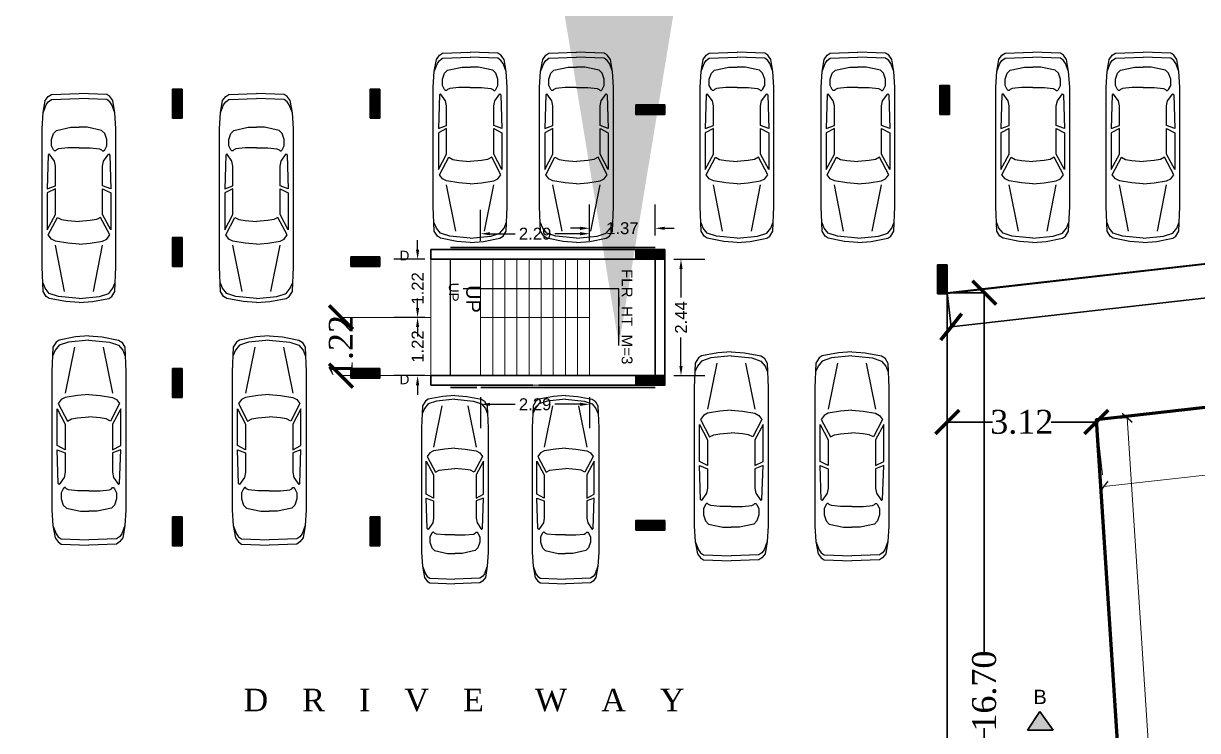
# Model space of a CAD drawing. Header units: metres. Extents: x 0 to 63445, y 32361 to 32804.
# Drawn here: x 63029.51 to 63054.12, y 32700.97 to 32715.79 of the extents above; entities that cross this region are included whole.
import ezdxf

# ---------------------------------------------------------------- set-up
doc = ezdxf.new("R2010")
doc.units = ezdxf.units.M
doc.header["$MEASUREMENT"] = 0
doc.header["$PDMODE"] = 34
doc.header["$PDSIZE"] = -10
for name, pattern in [('CONTINULUS', [0]), ('DASHED', [0.75, 0.5, -0.25]), ('DASHED2', [0.375, 0.25, -0.125]), ('HIDDEN', [9.525, 6.35, -3.175])]:
    doc.linetypes.add(name, pattern=pattern)
doc.layers.get('0').update_dxf_attribs({"lineweight": 25})
for name, color, linetype, lineweight in [('BLK_1_FLR_-1_BLT_UP_AREA', 14, 'DASHED', 9), ('BLK_1_FLR_-1_EXIT_WIDTH_DOOR', 7, 'Continuous', 0), ('BLK_1_FLR_-1_STAIR_2', 7, 'Continuous', 0), ('BLK_1_FLR_-1_STAIR_2_FLIGHT_2', 7, 'Continuous', 0), ('BLK_1_FLR_-1_STAIR_2_LANDING_1', 7, 'Continuous', 0), ('CAR', 252, 'Continuous', 25), ('COLUMN', 1, 'Continuous', 30), ('DIM', 56, 'Continuous', 20), ('site', 15, 'Continuous', 50), ('STEPS', 114, 'Continuous', 20), ('TEXT-2', 65, 'Continuous', 18), ('wall', 7, 'Continuous', 30)]:
    doc.layers.add(name, color=color, linetype=linetype, lineweight=lineweight)
doc.layers.add('BLK_1_FLR_-1_STAIR_2_FLIGHT_1', color=7, linetype='Continuous', lineweight=0, true_color=0xffffff)
doc.layers.add('SPECIAL_PARKING', color=7, linetype='Continuous', plot=False)
doc.layers.add('text', color=65, linetype='Continuous')
doc.styles.add('AutoDCRFont', font='arial.ttf')
doc.styles.add('PreDCRFont', font='arial.ttf', dxfattribs={"height": 0.25})
doc.styles.add('RS', font='', dxfattribs={"height": 24})
doc.styles.add('small int', font='arial.ttf', dxfattribs={"height": 18})
doc.styles.get("Standard").update_dxf_attribs({"font": 'arial.ttf', "height": 0.4})
doc.styles.add('style2', font='arial.ttf', dxfattribs={"height": 0.25})
doc.styles.add('TNR', font='times.ttf', dxfattribs={"height": 0.5})
doc.styles.get('RS').set_extended_font_data('Century Gothic')
doc.dimstyles.new('ARCHANA', dxfattribs={"dimscale": 0, "dimtxt": 0.5, "dimasz": 0.5, "dimexe": 0, "dimexo": 0, "dimgap": 0, "dimtad": 0, "dimzin": 0, "dimdsep": 46, "dimtxsty": 'TNR', "dimblk": 'ARCHTICK', "dimcen": 0.09, "dimclrd": 36, "dimclre": 36, "dimclrt": 7, "dimadec": 0, "dimazin": 0, "dimtfac": 1, "dimtofl": 0, "dimtmove": 0, "dimatfit": 3, "dimldrblk": 'ARCHTICK', "dimfxl": 1, "dimfrac": 2, "dimtolj": 1, "dimtzin": 0, "dimlwd": -1, "dimlwe": -1, "dimarcsym": 0})
doc.dimstyles.new('Copy of Standard2', dxfattribs={"dimtxt": 0.25, "dimasz": 0.2, "dimexe": 0.5, "dimexo": 0.3, "dimgap": 0.09, "dimtad": 0, "dimtoh": 1, "dimzin": 0, "dimdsep": 46, "dimtxsty": 'PreDCRFont', "dimcen": 0.025, "dimdle": 0.1, "dimadec": 0, "dimazin": 0, "dimtfac": 1, "dimtofl": 0, "dimtmove": 2, "dimatfit": 3, "dimfxl": 0.18, "dimtolj": 1, "dimtzin": 0, "dimarcsym": 0})
doc.dimstyles.new('STD', dxfattribs={"dimtxt": 10, "dimasz": 10, "dimexe": 0, "dimexo": 0, "dimgap": 0.09, "dimtad": 0, "dimdec": 0, "dimzin": 0, "dimdsep": 46, "dimlunit": 4, "dimtxsty": 'small int', "dimcen": 0.09, "dimclrd": 75, "dimclre": 75, "dimadec": 0, "dimazin": 0, "dimtfac": 1, "dimtdec": 0, "dimtofl": 0, "dimtmove": 0, "dimatfit": 3, "dimfxl": 1, "dimtolj": 1, "dimtzin": 0, "dimarcsym": 0})

# ---------------------------------------------------------------- blocks, each defined once
blk = doc.blocks.new('A$C7D115503')
at = {"layer": 'COLUMN', "ltscale": 3}
h = blk.add_hatch(dxfattribs=at)
h.set_pattern_fill('ANSI31', color=256, style=0)
h.paths.add_polyline_path([(-14.36, -11.59), (-6.36, -11.59), (-6.36, 12.41), (-14.36, 12.41)])
at = {"layer": 'COLUMN', "ltscale": 0.05}
for p, q in [((-14.36, 12.41), (-6.36, 12.41)), ((-14.36, 12.41), (-14.36, -11.59)), ((-6.36, 12.41), (-6.36, -11.59)), ((-6.36, -11.59), (-14.36, -11.59))]:
    blk.add_line(p, q, dxfattribs=at)
blk = doc.blocks.new('_ArchTick')
at = {"color": 0, "linetype": 'ByBlock', "const_width": 0.15}
blk.add_lwpolyline([(-0.5, -0.5), (0.5, 0.5)], dxfattribs=at)
blk = doc.blocks.new('*D131')
at = {"layer": 'Defpoints', "color": 0, "linetype": 'HIDDEN', "ltscale": 3, "transparency": 16777216}
for p in [(63051.993, 32707.482), (63053.179, 32689.297), (63053.829, 32689.339)]:
    blk.add_point(p, dxfattribs=at)
at = {"layer": 'DIM', "color": 36, "linetype": 'DASHED2', "ltscale": 3, "transparency": 16777216}
for p, q in [((63051.993, 32707.482), (63052.643, 32707.524)), ((63053.179, 32689.297), (63053.829, 32689.339))]:
    blk.add_line(p, q, dxfattribs=at)
at = {"layer": 'DIM', "ltscale": 3, "transparency": 16777216}
for p, q in [((63052.643, 32707.524), (63053.168, 32699.476)), ((63053.829, 32689.339), (63053.304, 32697.387))]:
    blk.add_line(p, q, dxfattribs=at)
at = {"layer": 'DIM', "linetype": 'HIDDEN', "ltscale": 3, "transparency": 16777216, "xscale": 0.2, "yscale": 0.2, "zscale": 0.2}
for p, rotation in [((63052.643, 32707.524), 93.73155731123641), ((63053.829, 32689.339), 273.7315573112364)]:
    blk.add_blockref('_ArchTick', p, dxfattribs=dict(at, rotation=rotation))
at = {"layer": 'DIM', "linetype": 'HIDDEN', "ltscale": 3, "transparency": 16777216, "insert": (63053.236, 32698.432), "char_height": 0.4, "attachment_point": 5, "rotation": 273.7316}
blk.add_mtext('\\A1;{\\H1.6x;18.22}', dxfattribs=at)
blk = doc.blocks.new('*D118')
at = {"layer": 'Defpoints', "color": 0, "linetype": 'HIDDEN', "ltscale": 3, "transparency": 16777216}
for p in [(63096.175, 32712.489), (63051.993, 32707.482), (63052.152, 32706.085)]:
    blk.add_point(p, dxfattribs=at)
at = {"layer": 'DIM', "color": 36, "linetype": 'DASHED2', "ltscale": 3, "transparency": 16777216}
for p, q in [((63096.22, 32712.086), (63096.333, 32711.092)), ((63052.039, 32707.078), (63052.152, 32706.085))]:
    blk.add_line(p, q, dxfattribs=at)
at = {"layer": 'DIM', "ltscale": 3, "transparency": 16777216}
for p, q in [((63096.333, 32711.092), (63075.328, 32708.712)), ((63052.152, 32706.085), (63073.157, 32708.466))]:
    blk.add_line(p, q, dxfattribs=at)
at = {"layer": 'DIM', "linetype": 'HIDDEN', "ltscale": 3, "transparency": 16777216, "xscale": 0.2, "yscale": 0.2, "zscale": 0.2}
for p, rotation in [((63096.333, 32711.092), 6.466326129298042), ((63052.152, 32706.085), 186.4663261292981)]:
    blk.add_blockref('_ArchTick', p, dxfattribs=dict(at, rotation=rotation))
at = {"layer": 'DIM', "linetype": 'HIDDEN', "ltscale": 3, "transparency": 16777216, "insert": (63074.242, 32708.589), "char_height": 0.4, "attachment_point": 5, "rotation": 6.4663}
blk.add_mtext('\\A1;{\\H1.6x;44.46}', dxfattribs=at)
blk = doc.blocks.new('A$C1D283AF7')
at = {"layer": 'CAR', "linetype": 'ByBlock'}
for p, q in [((661, 5218, 0), (1345, 5243, 0)), ((2029, 5218, 0), (1345, 5243, 0)), ((458, 4762, 0), (509, 5066, 0)), ((458, 4762, 0), (534, 4965, 0)), ((509, 5066, 0), (585, 5167, 0)), ((534, 4965, 0), (585, 5041, 0)), ((585, 5167, 0), (661, 5218, 0)), ((585, 5041, 0), (661, 5091, 0)), ((661, 5091, 0), (1345, 5117, 0)), ((2029, 5091, 0), (1345, 5117, 0)), ((2105, 5167, 0), (2029, 5218, 0)), ((2105, 5041, 0), (2029, 5091, 0)), ((2181, 5066, 0), (2105, 5167, 0)), ((2156, 4965, 0), (2105, 5041, 0)), ((2232, 4762, 0), (2156, 4965, 0)), ((2232, 4762, 0), (2181, 5066, 0)), ((433, 4382, 0), (458, 4762, 0)), ((2257, 4382, 0), (2232, 4762, 0)), ((433, 961, 0), (433, 4382, 0)), ((787, 4331, 0), (1142, 4407, 0)), ((1142, 4407, 0), (1345, 4407, 0)), ((1548, 4407, 0), (1345, 4407, 0)), ((1902, 4331, 0), (1548, 4407, 0)), ((2257, 961, 0), (2257, 4382, 0)), ((661, 4103, 0), (711, 4255, 0)), ((661, 3951, 0), (661, 4103, 0)), ((711, 4255, 0), (787, 4331, 0)), ((1978, 4255, 0), (1902, 4331, 0)), ((2029, 4103, 0), (1978, 4255, 0)), ((2029, 3951, 0), (2029, 4103, 0)), ((711, 3850, 0), (661, 3951, 0)), ((737, 3824, 0), (711, 3850, 0)), ((762, 3824, 0), (737, 3824, 0)), ((787, 3850, 0), (762, 3824, 0)), ((838, 3875, 0), (787, 3850, 0)), ((1066, 3900, 0), (838, 3875, 0)), ((1345, 3900, 0), (1066, 3900, 0)), ((1345, 3900, 0), (1624, 3900, 0)), ((1624, 3900, 0), (1852, 3875, 0)), ((1852, 3875, 0), (1902, 3850, 0)), ((1902, 3850, 0), (1928, 3824, 0)), ((1928, 3824, 0), (1953, 3824, 0)), ((1953, 3824, 0), (1978, 3850, 0)), ((1978, 3850, 0), (2029, 3951, 0)), ((585, 3723, 0), (559, 2887, 0)), ((610, 3748, 0), (585, 3723, 0)), ((737, 3571, 0), (610, 3748, 0)), ((762, 3444, 0), (737, 3571, 0)), ((1928, 3444, 0), (1953, 3571, 0)), ((1953, 3571, 0), (2080, 3748, 0)), ((2080, 3748, 0), (2105, 3723, 0)), ((2105, 3723, 0), (2130, 2887, 0)), ((762, 2963, 0), (762, 3444, 0)), ((1928, 2963, 0), (1928, 3444, 0)), ((559, 2887, 0), (762, 2963, 0)), ((2130, 2887, 0), (1928, 2963, 0)), ((762, 2887, 0), (559, 2785, 0)), ((559, 2785, 0), (559, 1873, 0)), ((762, 2253, 0), (762, 2887, 0)), ((1928, 2887, 0), (2130, 2785, 0)), ((1928, 2253, 0), (1928, 2887, 0)), ((2130, 2785, 0), (2130, 1873, 0)), ((559, 1873, 0), (762, 2253, 0)), ((585, 1746, 0), (813, 2177, 0)), ((813, 2177, 0), (914, 2126, 0)), ((914, 2126, 0), (1066, 2101, 0)), ((1066, 2101, 0), (1345, 2076, 0)), ((1624, 2101, 0), (1345, 2076, 0)), ((1776, 2126, 0), (1624, 2101, 0)), ((1877, 2177, 0), (1776, 2126, 0)), ((2105, 1746, 0), (1877, 2177, 0)), ((2130, 1873, 0), (1928, 2253, 0)), ((661, 1645, 0), (585, 1746, 0)), ((2029, 1645, 0), (2105, 1746, 0)), ((762, 1594, 0), (661, 1645, 0)), ((1066, 1544, 0), (762, 1594, 0)), ((990, 353, 0), (762, 1493, 0)), ((1345, 1518, 0), (1066, 1544, 0)), ((1345, 1518, 0), (1624, 1544, 0)), ((1624, 1544, 0), (1928, 1594, 0)), ((1700, 353, 0), (1928, 1493, 0)), ((1928, 1594, 0), (2029, 1645, 0)), ((458, 353, 0), (433, 961, 0)), ((2232, 353, 0), (2257, 961, 0)), ((509, 429, 0), (458, 555, 0)), ((534, 226, 0), (458, 353, 0)), ((610, 302, 0), (509, 429, 0)), ((838, 226, 0), (610, 302, 0)), ((1852, 226, 0), (2080, 302, 0)), ((2080, 302, 0), (2181, 429, 0)), ((2156, 226, 0), (2232, 353, 0)), ((2181, 429, 0), (2232, 555, 0)), ((610, 175, 0), (534, 226, 0)), ((1015, 99, 0), (610, 175, 0)), ((1345, 175, 0), (838, 226, 0)), ((1345, 74, 0), (1015, 99, 0)), ((1345, 175, 0), (1852, 226, 0)), ((1345, 74, 0), (1674, 99, 0)), ((1674, 99, 0), (2080, 175, 0)), ((2080, 175, 0), (2156, 226, 0))]:
    blk.add_line(p, q, dxfattribs=at)
blk = doc.blocks.new('A$C7F9A08BC')
at = {"layer": 'CAR', "linetype": 'ByBlock', "extrusion": (-3.75e-14, -0.001087, 0.999999)}
for p, q in [((-5.66, 1.963, 0.002), (-5.617, 2.221, 0.003)), ((-5.617, 2.221, 0.003), (-5.553, 2.307, 0.003)), ((-5.553, 2.307, 0.003), (-5.488, 2.35, 0.003)), ((-5.553, 2.2, 0.003), (-5.488, 2.243, 0.003)), ((-5.488, 2.35, 0.003), (-4.908, 2.372, 0.003)), ((-5.488, 2.243, 0.003), (-4.908, 2.264, 0.003)), ((-4.328, 2.35, 0.003), (-4.908, 2.372, 0.003)), ((-4.328, 2.243, 0.003), (-4.908, 2.264, 0.003)), ((-4.263, 2.307, 0.003), (-4.328, 2.35, 0.003)), ((-4.263, 2.2, 0.003), (-4.328, 2.243, 0.003)), ((-4.199, 2.221, 0.003), (-4.263, 2.307, 0.003)), ((-4.156, 1.963, 0.002), (-4.199, 2.221, 0.003)), ((-5.66, 1.963, 0.002), (-5.596, 2.135, 0.003)), ((-5.596, 2.135, 0.003), (-5.553, 2.2, 0.003)), ((-5.445, 1.931, 0.002), (-5.381, 1.995, 0.002)), ((-5.381, 1.995, 0.002), (-5.08, 2.06, 0.002)), ((-5.08, 2.06, 0.002), (-4.908, 2.06, 0.002)), ((-4.736, 2.06, 0.002), (-4.908, 2.06, 0.002)), ((-4.435, 1.995, 0.002), (-4.736, 2.06, 0.002)), ((-4.371, 1.931, 0.002), (-4.435, 1.995, 0.002)), ((-4.22, 2.135, 0.003), (-4.263, 2.2, 0.003)), ((-4.156, 1.963, 0.002), (-4.22, 2.135, 0.003)), ((-5.682, 1.641, 0.002), (-5.66, 1.963, 0.002)), ((-5.488, 1.802, 0.002), (-5.445, 1.931, 0.002)), ((-5.488, 1.673, 0.002), (-5.488, 1.802, 0.002)), ((-4.328, 1.802, 0.002), (-4.371, 1.931, 0.002)), ((-4.328, 1.673, 0.002), (-4.328, 1.802, 0.002)), ((-4.134, 1.641, 0.002), (-4.156, 1.963, 0.002)), ((-5.682, -0.863, -0.001), (-5.682, 1.641, 0.002)), ((-5.553, 1.479, 0.002), (-5.574, 0.77, 0.001)), ((-5.531, 1.501, 0.002), (-5.553, 1.479, 0.002)), ((-5.424, 1.35, 0.001), (-5.531, 1.501, 0.002)), ((-5.445, 1.587, 0.002), (-5.488, 1.673, 0.002)), ((-5.424, 1.565, 0.002), (-5.445, 1.587, 0.002)), ((-5.402, 1.565, 0.002), (-5.424, 1.565, 0.002)), ((-5.381, 1.587, 0.002), (-5.402, 1.565, 0.002)), ((-5.338, 1.608, 0.002), (-5.381, 1.587, 0.002)), ((-5.144, 1.63, 0.002), (-5.338, 1.608, 0.002)), ((-4.908, 1.63, 0.002), (-5.144, 1.63, 0.002)), ((-4.908, 1.63, 0.002), (-4.672, 1.63, 0.002)), ((-4.672, 1.63, 0.002), (-4.478, 1.608, 0.002)), ((-4.478, 1.608, 0.002), (-4.435, 1.587, 0.002)), ((-4.435, 1.587, 0.002), (-4.414, 1.565, 0.002)), ((-4.414, 1.565, 0.002), (-4.392, 1.565, 0.002)), ((-4.392, 1.565, 0.002), (-4.371, 1.587, 0.002)), ((-4.392, 1.35, 0.001), (-4.285, 1.501, 0.002)), ((-4.371, 1.587, 0.002), (-4.328, 1.673, 0.002)), ((-4.285, 1.501, 0.002), (-4.263, 1.479, 0.002)), ((-4.263, 1.479, 0.002), (-4.242, 0.77, 0.001)), ((-4.134, -0.863, -0.001), (-4.134, 1.641, 0.002)), ((-5.402, 1.243, 0.001), (-5.424, 1.35, 0.001)), ((-5.402, 0.834, 0.001), (-5.402, 1.243, 0.001)), ((-4.414, 1.243, 0.001), (-4.392, 1.35, 0.001)), ((-4.414, 0.834, 0.001), (-4.414, 1.243, 0.001)), ((-5.574, 0.77, 0.001), (-5.402, 0.834, 0.001)), ((-5.402, 0.77, 0.001), (-5.574, 0.684, 0.001)), ((-5.402, 0.233, 0), (-5.402, 0.77, 0.001)), ((-4.242, 0.77, 0.001), (-4.414, 0.834, 0.001)), ((-4.414, 0.233, 0), (-4.414, 0.77, 0.001)), ((-4.414, 0.77, 0.001), (-4.242, 0.684, 0.001)), ((-5.574, 0.684, 0.001), (-5.574, -0.09, 0)), ((-4.242, 0.684, 0.001), (-4.242, -0.09, 0)), ((-5.574, -0.09, 0), (-5.402, 0.233, 0)), ((-5.553, -0.197, 0), (-5.359, 0.168, 0)), ((-5.359, 0.168, 0), (-5.273, 0.125, 0)), ((-5.273, 0.125, 0), (-5.144, 0.104, 0)), ((-5.144, 0.104, 0), (-4.908, 0.082, 0)), ((-4.672, 0.104, 0), (-4.908, 0.082, 0)), ((-4.543, 0.125, 0), (-4.672, 0.104, 0)), ((-4.457, 0.168, 0), (-4.543, 0.125, 0)), ((-4.263, -0.197, 0), (-4.457, 0.168, 0)), ((-4.242, -0.09, 0), (-4.414, 0.233, 0)), ((-5.488, -0.283, 0), (-5.553, -0.197, 0)), ((-4.328, -0.283, 0), (-4.263, -0.197, 0)), ((-5.402, -0.326, 0), (-5.488, -0.283, 0)), ((-5.144, -0.369, 0), (-5.402, -0.326, 0)), ((-5.209, -1.379, -0.002), (-5.402, -0.412, -0.001)), ((-4.908, -0.391, -0.001), (-5.144, -0.369, 0)), ((-4.908, -0.391, -0.001), (-4.672, -0.369, 0)), ((-4.672, -0.369, 0), (-4.414, -0.326, 0)), ((-4.607, -1.379, -0.002), (-4.414, -0.412, -0.001)), ((-4.414, -0.326, 0), (-4.328, -0.283, 0)), ((-5.66, -1.379, -0.002), (-5.682, -0.863, -0.001)), ((-4.156, -1.379, -0.002), (-4.134, -0.863, -0.001)), ((-5.617, -1.315, -0.002), (-5.66, -1.207, -0.001)), ((-4.199, -1.315, -0.002), (-4.156, -1.207, -0.001)), ((-5.596, -1.487, -0.002), (-5.66, -1.379, -0.002)), ((-5.531, -1.422, -0.002), (-5.617, -1.315, -0.002)), ((-5.338, -1.487, -0.002), (-5.531, -1.422, -0.002)), ((-4.478, -1.487, -0.002), (-4.285, -1.422, -0.002)), ((-4.285, -1.422, -0.002), (-4.199, -1.315, -0.002)), ((-4.22, -1.487, -0.002), (-4.156, -1.379, -0.002)), ((-5.531, -1.53, -0.002), (-5.596, -1.487, -0.002)), ((-5.187, -1.594, -0.002), (-5.531, -1.53, -0.002)), ((-4.908, -1.53, -0.002), (-5.338, -1.487, -0.002)), ((-4.908, -1.616, -0.002), (-5.187, -1.594, -0.002)), ((-4.908, -1.53, -0.002), (-4.478, -1.487, -0.002)), ((-4.908, -1.616, -0.002), (-4.629, -1.594, -0.002)), ((-4.629, -1.594, -0.002), (-4.285, -1.53, -0.002)), ((-4.285, -1.53, -0.002), (-4.22, -1.487, -0.002))]:
    blk.add_line(p, q, dxfattribs=at)
blk = doc.blocks.new('*D149')
at = {"layer": 'Defpoints', "color": 0, "ltscale": 0.5, "transparency": 16777216}
for p in [(63048.872, 32707.482), (63048.872, 32707.437), (63051.993, 32707.482)]:
    blk.add_point(p, dxfattribs=at)
at = {"layer": 'wall', "color": 36, "ltscale": 0.5, "transparency": 16777216}
for p, q in [((63048.872, 32707.482), (63048.872, 32707.437)), ((63048.872, 32707.437), (63049.817, 32707.437)), ((63051.993, 32707.437), (63051.048, 32707.437)), ((63051.993, 32707.482), (63051.993, 32707.437))]:
    blk.add_line(p, q, dxfattribs=at)
at = {"layer": 'wall', "color": 36, "ltscale": 0.5, "transparency": 16777216, "xscale": 0.5, "yscale": 0.5, "zscale": 0.5, "rotation": 180}
blk.add_blockref('_ArchTick', (63048.872, 32707.437), dxfattribs=at)
at = {"layer": 'wall', "color": 36, "ltscale": 0.5, "transparency": 16777216, "xscale": 0.5, "yscale": 0.5, "zscale": 0.5}
blk.add_blockref('_ArchTick', (63051.993, 32707.437), dxfattribs=at)
at = {"layer": 'wall', "color": 7, "ltscale": 0.5, "transparency": 16777216, "insert": (63050.433, 32707.437), "char_height": 0.5, "attachment_point": 5, "style": 'TNR'}
blk.add_mtext('\\A1;3.12', dxfattribs=at)
blk = doc.blocks.new('*D163')
at = {"layer": 'Defpoints', "color": 0, "ltscale": 0.5, "transparency": 16777216}
for p in [(63048.872, 32710.147), (63049.647, 32710.147), (63048.872, 32693.447)]:
    blk.add_point(p, dxfattribs=at)
at = {"layer": 'wall', "color": 36, "ltscale": 0.5, "transparency": 16777216}
for p, q in [((63048.872, 32710.147), (63049.647, 32710.147)), ((63049.647, 32710.147), (63049.647, 32702.571)), ((63049.647, 32693.447), (63049.647, 32701.023)), ((63048.872, 32693.447), (63049.647, 32693.447))]:
    blk.add_line(p, q, dxfattribs=at)
at = {"layer": 'wall', "color": 36, "ltscale": 0.5, "transparency": 16777216, "xscale": 0.5, "yscale": 0.5, "zscale": 0.5}
for p, rotation in [((63049.647, 32710.147), 90), ((63049.647, 32693.447), 270)]:
    blk.add_blockref('_ArchTick', p, dxfattribs=dict(at, rotation=rotation))
at = {"layer": 'wall', "color": 7, "ltscale": 0.5, "transparency": 16777216, "insert": (63049.647, 32701.797), "char_height": 0.5, "attachment_point": 5, "rotation": 90, "style": 'TNR'}
blk.add_mtext('\\A1;16.70', dxfattribs=at)
blk = doc.blocks.new('*D164')
at = {"layer": 'Defpoints', "color": 0, "ltscale": 0.5, "transparency": 16777216}
for p in [(63096.278, 32715.52), (63096.359, 32714.804), (63048.872, 32710.147)]:
    blk.add_point(p, dxfattribs=at)
at = {"layer": 'wall', "color": 36, "ltscale": 0.5, "transparency": 16777216}
for p, q in [((63096.278, 32715.52), (63096.359, 32714.804)), ((63096.359, 32714.804), (63073.431, 32712.206)), ((63048.953, 32709.431), (63071.881, 32712.03)), ((63048.872, 32710.147), (63048.953, 32709.431))]:
    blk.add_line(p, q, dxfattribs=at)
at = {"layer": 'wall', "color": 36, "ltscale": 0.5, "transparency": 16777216, "xscale": 0.5, "yscale": 0.5, "zscale": 0.5}
for p, rotation in [((63096.359, 32714.804), 6.466326129304158), ((63048.953, 32709.431), 186.4663261293041)]:
    blk.add_blockref('_ArchTick', p, dxfattribs=dict(at, rotation=rotation))
at = {"layer": 'wall', "color": 7, "ltscale": 0.5, "transparency": 16777216, "insert": (63072.656, 32712.118), "char_height": 0.5, "attachment_point": 5, "rotation": 6.4663, "style": 'TNR'}
blk.add_mtext('\\A1;47.71', dxfattribs=at)
blk = doc.blocks.new('*D463')
at = {"layer": 'BLK_1_FLR_-1_STAIR_2_FLIGHT_1', "color": 0, "linetype": 'Continuous', "lineweight": -2, "transparency": 16777216}
for p, q in [((63039.091, 32711.234), (63039.091, 32711.884)), ((63041.377, 32711.234), (63041.377, 32711.884)), ((63039.291, 32711.384), (63039.817, 32711.384)), ((63041.177, 32711.384), (63040.651, 32711.384))]:
    blk.add_line(p, q, dxfattribs=at)
at = {"layer": 'BLK_1_FLR_-1_STAIR_2_FLIGHT_1', "color": 0, "linetype": 'Continuous', "transparency": 16777216}
for points in [[(63039.291, 32711.417), (63039.291, 32711.351), (63039.091, 32711.384)], [(63041.177, 32711.417), (63041.177, 32711.351), (63041.377, 32711.384)]]:
    blk.add_solid(points, dxfattribs=at)
at = {"layer": 'Defpoints', "color": 0, "linetype": 'Continuous', "transparency": 16777216}
for p in [(63039.091, 32711.384), (63039.091, 32710.848), (63041.377, 32710.848)]:
    blk.add_point(p, dxfattribs=at)
at = {"layer": 'BLK_1_FLR_-1_STAIR_2_FLIGHT_1', "color": 0, "linetype": 'Continuous', "transparency": 16777216, "insert": (63040.234, 32711.384), "char_height": 0.25, "attachment_point": 5, "style": 'PreDCRFont'}
blk.add_mtext('\\A1;2.29', dxfattribs=at)
blk = doc.blocks.new('*D464')
at = {"layer": 'BLK_1_FLR_-1_STAIR_2_FLIGHT_1', "color": 0, "linetype": 'Continuous', "lineweight": -2, "transparency": 16777216}
for p, q in [((63037.772, 32711.048), (63037.772, 32711.248)), ((63037.922, 32710.848), (63037.272, 32710.848)), ((63037.922, 32709.629), (63037.272, 32709.629)), ((63037.772, 32709.429), (63037.772, 32709.229))]:
    blk.add_line(p, q, dxfattribs=at)
at = {"layer": 'BLK_1_FLR_-1_STAIR_2_FLIGHT_1', "color": 0, "linetype": 'Continuous', "transparency": 16777216}
for points in [[(63037.738, 32711.048), (63037.805, 32711.048), (63037.772, 32710.848)], [(63037.738, 32709.429), (63037.805, 32709.429), (63037.772, 32709.629)]]:
    blk.add_solid(points, dxfattribs=at)
at = {"layer": 'Defpoints', "color": 0, "linetype": 'Continuous', "transparency": 16777216}
for p in [(63039.091, 32710.848), (63037.772, 32709.629), (63039.091, 32709.629)]:
    blk.add_point(p, dxfattribs=at)
at = {"layer": 'BLK_1_FLR_-1_STAIR_2_FLIGHT_1', "color": 0, "linetype": 'Continuous', "transparency": 16777216, "insert": (63037.772, 32710.238), "char_height": 0.25, "attachment_point": 5, "rotation": 90, "style": 'PreDCRFont'}
blk.add_mtext('\\A1;1.22', dxfattribs=at)
blk = doc.blocks.new('*D465')
at = {"layer": 'BLK_1_FLR_-1_STAIR_2_FLIGHT_2', "color": 0, "linetype": 'Continuous', "lineweight": -2, "transparency": 16777216}
for p, q in [((63039.091, 32707.958), (63039.091, 32707.308)), ((63039.291, 32707.808), (63039.817, 32707.808)), ((63041.177, 32707.808), (63040.651, 32707.808)), ((63041.377, 32707.958), (63041.377, 32707.308))]:
    blk.add_line(p, q, dxfattribs=at)
at = {"layer": 'BLK_1_FLR_-1_STAIR_2_FLIGHT_2', "color": 0, "linetype": 'Continuous', "transparency": 16777216}
for points in [[(63039.291, 32707.841), (63039.291, 32707.775), (63039.091, 32707.808)], [(63041.177, 32707.841), (63041.177, 32707.775), (63041.377, 32707.808)]]:
    blk.add_solid(points, dxfattribs=at)
at = {"layer": 'Defpoints', "color": 0, "linetype": 'Continuous', "transparency": 16777216}
for p in [(63039.091, 32708.409), (63041.377, 32708.409), (63039.091, 32707.808)]:
    blk.add_point(p, dxfattribs=at)
at = {"layer": 'BLK_1_FLR_-1_STAIR_2_FLIGHT_2', "color": 0, "linetype": 'Continuous', "transparency": 16777216, "insert": (63040.234, 32707.808), "char_height": 0.25, "attachment_point": 5, "style": 'PreDCRFont'}
blk.add_mtext('\\A1;2.29', dxfattribs=at)
blk = doc.blocks.new('*D466')
at = {"layer": 'BLK_1_FLR_-1_STAIR_2_FLIGHT_2', "color": 0, "linetype": 'Continuous', "lineweight": -2, "transparency": 16777216}
for p, q in [((63037.772, 32709.829), (63037.772, 32710.029)), ((63037.922, 32709.629), (63037.272, 32709.629)), ((63037.922, 32708.409), (63037.272, 32708.409)), ((63037.772, 32708.209), (63037.772, 32708.009))]:
    blk.add_line(p, q, dxfattribs=at)
at = {"layer": 'BLK_1_FLR_-1_STAIR_2_FLIGHT_2', "color": 0, "linetype": 'Continuous', "transparency": 16777216}
for points in [[(63037.738, 32709.829), (63037.805, 32709.829), (63037.772, 32709.629)], [(63037.738, 32708.209), (63037.805, 32708.209), (63037.772, 32708.409)]]:
    blk.add_solid(points, dxfattribs=at)
at = {"layer": 'Defpoints', "color": 0, "linetype": 'Continuous', "transparency": 16777216}
for p in [(63039.091, 32709.629), (63037.772, 32708.409), (63038.491, 32708.409)]:
    blk.add_point(p, dxfattribs=at)
at = {"layer": 'BLK_1_FLR_-1_STAIR_2_FLIGHT_2', "color": 0, "linetype": 'Continuous', "transparency": 16777216, "insert": (63037.772, 32709.019), "char_height": 0.25, "attachment_point": 5, "rotation": 90, "style": 'PreDCRFont'}
blk.add_mtext('\\A1;1.22', dxfattribs=at)
blk = doc.blocks.new('*D467')
at = {"layer": 'BLK_1_FLR_-1_STAIR_2_LANDING_1', "color": 0, "lineweight": -2, "transparency": 16777216}
for p, q in [((63041.377, 32711.348), (63041.377, 32711.998)), ((63042.749, 32711.348), (63042.749, 32711.998)), ((63041.177, 32711.498), (63040.977, 32711.498)), ((63042.949, 32711.498), (63043.149, 32711.498))]:
    blk.add_line(p, q, dxfattribs=at)
at = {"layer": 'BLK_1_FLR_-1_STAIR_2_LANDING_1', "color": 0, "transparency": 16777216}
for points in [[(63041.177, 32711.531), (63041.177, 32711.464), (63041.377, 32711.498)], [(63042.949, 32711.531), (63042.949, 32711.464), (63042.749, 32711.498)]]:
    blk.add_solid(points, dxfattribs=at)
at = {"layer": 'Defpoints', "color": 0, "transparency": 16777216}
for p in [(63042.749, 32711.498), (63041.377, 32710.848), (63042.749, 32710.848)]:
    blk.add_point(p, dxfattribs=at)
at = {"layer": 'BLK_1_FLR_-1_STAIR_2_LANDING_1', "color": 0, "transparency": 16777216, "insert": (63042.063, 32711.498), "char_height": 0.25, "attachment_point": 5, "style": 'PreDCRFont'}
blk.add_mtext('\\A1;1.37', dxfattribs=at)
blk = doc.blocks.new('*D468')
at = {"layer": 'BLK_1_FLR_-1_STAIR_2_LANDING_1', "color": 0, "lineweight": -2, "transparency": 16777216}
for p, q in [((63043.141, 32710.848), (63043.791, 32710.848)), ((63043.291, 32710.648), (63043.291, 32710.045)), ((63043.291, 32708.609), (63043.291, 32709.212)), ((63043.141, 32708.409), (63043.791, 32708.409))]:
    blk.add_line(p, q, dxfattribs=at)
at = {"layer": 'BLK_1_FLR_-1_STAIR_2_LANDING_1', "color": 0, "transparency": 16777216}
for points in [[(63043.258, 32710.648), (63043.325, 32710.648), (63043.291, 32710.848)], [(63043.258, 32708.609), (63043.325, 32708.609), (63043.291, 32708.409)]]:
    blk.add_solid(points, dxfattribs=at)
at = {"layer": 'Defpoints', "color": 0, "transparency": 16777216}
for p in [(63042.749, 32710.848), (63042.749, 32708.409), (63043.291, 32708.409)]:
    blk.add_point(p, dxfattribs=at)
at = {"layer": 'BLK_1_FLR_-1_STAIR_2_LANDING_1', "color": 0, "transparency": 16777216, "insert": (63043.291, 32709.629), "char_height": 0.25, "attachment_point": 5, "rotation": 90, "style": 'PreDCRFont'}
blk.add_mtext('\\A1;2.44', dxfattribs=at)
blk = doc.blocks.new('*D869')
at = {"layer": 'Defpoints', "color": 0, "ltscale": 3, "transparency": 16777216}
for p in [(0.832, 32714.342), (63267.277, 32714.342), (0, 32701.59)]:
    blk.add_point(p, dxfattribs=at)
at = {"layer": 'DIM', "ltscale": 3, "transparency": 16777216}
for p, q in [((5.832, 32714.342), (0.832, 32714.342)), ((0.832, 32714.342), (0.832, 32708.36)), ((0.832, 32701.59), (0.832, 32707.571)), ((0, 32701.59), (0.832, 32701.59))]:
    blk.add_line(p, q, dxfattribs=at)
at = {"layer": 'DIM', "ltscale": 3, "transparency": 16777216, "xscale": 0.05, "yscale": 0.05, "zscale": 0.05}
for p, rotation in [((0.832, 32714.342), 90), ((0.832, 32701.59), 270)]:
    blk.add_blockref('_ArchTick', p, dxfattribs=dict(at, rotation=rotation))
at = {"layer": 'DIM', "color": 7, "ltscale": 3, "transparency": 16777216, "insert": (0.832, 32707.966), "char_height": 0.4, "attachment_point": 5, "rotation": 90}
blk.add_mtext('\\A1;{\\H0.6x;12.75}', dxfattribs=at)
blk = doc.blocks.new('*D947')
at = {"layer": 'BLK_1_FLR_-1_EXIT_WIDTH_DOOR', "color": 36, "ltscale": 0.5, "transparency": 16777216}
for p, q in [((63038.05, 32709.629), (63036.167, 32709.629)), ((63036.167, 32709.629), (63036.167, 32709.606)), ((63036.167, 32708.409), (63036.167, 32708.432)), ((63038.05, 32708.409), (63036.167, 32708.409))]:
    blk.add_line(p, q, dxfattribs=at)
at = {"layer": 'Defpoints', "color": 0, "ltscale": 0.5, "transparency": 16777216}
for p in [(63036.167, 32709.629), (63038.05, 32709.629), (63038.05, 32708.409)]:
    blk.add_point(p, dxfattribs=at)
at = {"layer": 'BLK_1_FLR_-1_EXIT_WIDTH_DOOR', "color": 36, "ltscale": 0.5, "transparency": 16777216, "xscale": 0.5, "yscale": 0.5, "zscale": 0.5}
for p, rotation in [((63036.167, 32709.629), 90), ((63036.167, 32708.409), 270)]:
    blk.add_blockref('_ArchTick', p, dxfattribs=dict(at, rotation=rotation))
at = {"layer": 'BLK_1_FLR_-1_EXIT_WIDTH_DOOR', "color": 7, "ltscale": 0.5, "transparency": 16777216, "insert": (63036.167, 32709.019), "char_height": 0.5, "attachment_point": 5, "rotation": 90, "style": 'TNR'}
blk.add_mtext('\\A1;1.22', dxfattribs=at)

msp = doc.modelspace()

# ---------------------------------------------------------------- hatches: boundary and pattern name
at = {"layer": 'wall', "ltscale": 3}
msp.add_hatch(color=252, dxfattribs=at).paths.add_polyline_path([(63050.5493, 32700.9773), (63051.0911, 32700.9773), (63050.8112, 32701.3664)])

# ---------------------------------------------------------------- linework, layer by layer
at = {"layer": 'BLK_1_FLR_-1_BLT_UP_AREA', "color": 14, "linetype": 'CONTINULUS', "ltscale": 0.05}
msp.add_lwpolyline([(62963.109, 32725.9046), (62963.109, 32720.1278), (62959.602, 32720.1278), (62958.4002, 32712.2986), (62963.109, 32712.2986), (62963.109, 32707.4882), (62977.5007, 32707.4882), (62977.5007, 32698.5199), (63001.0856, 32698.5194), (63001.0856, 32693.4478), (63048.8719, 32693.4478), (63048.8719, 32710.124), (63099.0078, 32715.8294), (63099.0123, 32725.675), (62963.109, 32725.9046)], close=True, dxfattribs=at)
at = {"layer": 'BLK_1_FLR_-1_STAIR_2'}
msp.add_lwpolyline([(63038.0495, 32711.0511), (63038.0495, 32708.2062), (63042.9519, 32708.2062), (63042.9519, 32711.0511)], close=True, dxfattribs=at)
at = {"layer": 'BLK_1_FLR_-1_STAIR_2_FLIGHT_1', "color": 3}
for p, q in [((63039.091, 32710.8479), (63039.091, 32709.6287)), ((63039.345, 32710.8479), (63039.345, 32709.6287)), ((63039.599, 32710.8479), (63039.599, 32709.6287)), ((63039.853, 32710.8479), (63039.853, 32709.6287)), ((63040.107, 32710.8479), (63040.107, 32709.6287)), ((63040.361, 32710.8479), (63040.361, 32709.6287)), ((63040.615, 32710.8479), (63040.615, 32709.6287)), ((63040.869, 32710.8479), (63040.869, 32709.6287)), ((63041.123, 32710.8479), (63041.123, 32709.6287)), ((63041.377, 32710.8479), (63041.377, 32709.6287))]:
    msp.add_line(p, q, dxfattribs=at)
at = {"layer": 'BLK_1_FLR_-1_STAIR_2_FLIGHT_1'}
msp.add_lwpolyline([(63039.091, 32710.8479), (63039.091, 32709.6287), (63041.377, 32709.6287), (63041.377, 32710.8479)], close=True, dxfattribs=at)
at = {"layer": 'BLK_1_FLR_-1_STAIR_2_FLIGHT_2', "color": 3}
for p, q in [((63039.091, 32709.6287), (63039.091, 32708.4094)), ((63039.345, 32709.6287), (63039.345, 32708.4094)), ((63039.599, 32709.6287), (63039.599, 32708.4094)), ((63039.853, 32709.6287), (63039.853, 32708.4094)), ((63040.107, 32709.6287), (63040.107, 32708.4094)), ((63040.361, 32709.6287), (63040.361, 32708.4094)), ((63040.615, 32709.6287), (63040.615, 32708.4094)), ((63040.869, 32709.6287), (63040.869, 32708.4094)), ((63041.123, 32709.6287), (63041.123, 32708.4094)), ((63041.377, 32709.6287), (63041.377, 32708.4094))]:
    msp.add_line(p, q, dxfattribs=at)
at = {"layer": 'BLK_1_FLR_-1_STAIR_2_FLIGHT_2'}
msp.add_lwpolyline([(63039.091, 32708.4094), (63039.091, 32709.6287), (63041.377, 32709.6287), (63041.377, 32708.4094)], close=True, dxfattribs=at)
at = {"layer": 'BLK_1_FLR_-1_STAIR_2_LANDING_1'}
msp.add_lwpolyline([(63041.377, 32710.8479), (63041.377, 32708.4094), (63042.7487, 32708.4094), (63042.7487, 32710.8479)], close=True, dxfattribs=at)
at = {"layer": 'site', "lineweight": 60}
msp.add_lwpolyline([(63068.7688, 32709.3829), (63051.9933, 32707.4816), (63053.1793, 32689.2969), (63027.6613, 32689.3251), (63011.4583, 32689.3251), (62994.3602, 32689.4747), (62985.776, 32689.8635), (62977.3649, 32691.1834), (62968.9537, 32692.5034), (62970.0846, 32697.1696), (62971.5028, 32701.7467), (62965.1735, 32703.7078), (62959.1315, 32705.5799), (62954.0502, 32706.629), (62954.9382, 32710.9304), (62955.7833, 32715.0234), (62956.8554, 32722.007), (62957.9274, 32728.9906), (62981.2569, 32728.7333), (63002.9459, 32728.7333), (63022.0278, 32728.6006), (63035.1352, 32728.6811), (63046.8012, 32728.7618), (63058.4683, 32728.8426)], dxfattribs=at)
at = {"layer": 'SPECIAL_PARKING', "color": 2, "ltscale": 0.5}
msp.add_lwpolyline([(62963.109, 32725.9046), (62963.109, 32720.1278), (62959.602, 32720.1278), (62958.4002, 32712.2986), (62963.109, 32712.2986), (62963.109, 32707.4882), (62977.5007, 32707.4882), (62977.5007, 32698.5199), (63001.0857, 32698.5194), (63001.0856, 32675.9187), (63048.8719, 32675.9187), (63048.8719, 32710.147), (63099.0078, 32715.8294), (63099.0078, 32725.675), (63098.6104, 32725.6752), (63090.7094, 32725.682), (63090.4449, 32725.6895), (63084.2161, 32725.7), (63059.0174, 32725.7426), (62971.542, 32725.9046), (62963.109, 32725.9046)], close=True, dxfattribs=at)
at = {"layer": 'STEPS'}
for p, q in [((63039.091, 32710.8479), (63039.091, 32708.4094)), ((63039.345, 32710.8479), (63039.345, 32708.4094)), ((63039.599, 32710.8479), (63039.599, 32708.4094)), ((63039.853, 32710.8479), (63039.853, 32708.4094)), ((63040.107, 32710.8479), (63040.107, 32708.4094)), ((63040.361, 32710.8479), (63040.361, 32708.4094)), ((63040.615, 32710.8479), (63040.615, 32708.4094)), ((63040.869, 32710.8479), (63040.869, 32708.4094)), ((63041.123, 32710.8479), (63041.123, 32708.4094)), ((63041.377, 32710.8479), (63041.377, 32708.4094)), ((63041.377, 32709.6287), (63039.091, 32709.6287))]:
    msp.add_line(p, q, dxfattribs=at)
at = {"layer": 'text', "linetype": 'Continuous'}
msp.add_line((63038.4635, 32708.4094), (63038.4635, 32710.8479), dxfattribs=at)
at = {"layer": 'wall', "ltscale": 0.5}
for p, q in [((63096.278, 32715.52), (63048.8719, 32710.147)), ((63048.8719, 32710.147), (63048.8719, 32693.4467))]:
    msp.add_line(p, q, dxfattribs=at)
at = {"layer": 'wall', "ltscale": 0.05}
for p, q in [((63036.7795, 32714.2389), (63036.8557, 32714.2389)), ((63036.7795, 32714.1119), (63036.9827, 32714.1119)), ((63042.7487, 32713.8833), (63042.7487, 32713.9595)), ((63042.9519, 32713.8833), (63042.9519, 32714.0865)), ((63042.9519, 32714.0865), (63042.9519, 32713.8833)), ((63038.0495, 32710.8479), (63038.0495, 32711.0511)), ((63042.7487, 32711.0511), (63038.0495, 32711.0511)), ((63039.2942, 32711.0511), (63039.2942, 32711.0511)), ((63038.0495, 32710.8479), (63042.7487, 32710.8479)), ((63042.7487, 32710.8479), (63038.0495, 32710.8479)), ((63038.0495, 32708.4094), (63042.7487, 32708.4094)), ((63038.0495, 32708.4094), (63038.0495, 32708.2062)), ((63042.7487, 32708.4094), (63038.0495, 32708.4094)), ((63040.1832, 32708.2062), (63038.0495, 32708.2062)), ((63039.2942, 32708.2062), (63039.2942, 32708.2062)), ((63042.7487, 32708.2062), (63040.3102, 32708.2062)), ((63042.7487, 32705.374), (63042.7487, 32705.2978)), ((63042.9519, 32705.374), (63042.9519, 32705.1708)), ((63042.9519, 32705.1708), (63042.9519, 32705.374)), ((63036.7795, 32705.1454), (63036.9827, 32705.1454)), ((63036.7795, 32705.0184), (63036.8557, 32705.0184))]:
    msp.add_line(p, q, dxfattribs=at)
at = {"layer": 'wall', "linetype": 'Continuous'}
for p, q in [((63038.4635, 32711.0979), (63042.7487, 32711.0979)), ((63042.7487, 32708.4094), (63038.4635, 32708.4094)), ((63039.0165, 32708.1594), (63038.4635, 32708.1594)), ((63042.7487, 32708.1594), (63039.0955, 32708.1594))]:
    msp.add_line(p, q, dxfattribs=at)
at = {"layer": 'wall'}
for p, q in [((63042.7487, 32710.8479), (63042.7487, 32708.4094)), ((63042.9519, 32710.8479), (63042.9519, 32708.4094))]:
    msp.add_line(p, q, dxfattribs=at)
at = {"layer": 'wall', "ltscale": 3}
for p, q in [((63050.8112, 32701.3664), (63050.5493, 32700.9773)), ((63051.0911, 32700.9773), (63050.8112, 32701.3664)), ((63050.5493, 32700.9773), (63051.0911, 32700.9773))]:
    msp.add_line(p, q, dxfattribs=at)

# ---------------------------------------------------------------- block references
at = {"layer": 'CAR', "ltscale": 0.5}
for p in [(63043.7824, 32712.8183, -0.0006), (63046.0098, 32712.8183, -0.0006), (63049.3732, 32712.8183, -0.0006), (63051.9074, 32712.8183, -0.0006), (63055.5704, 32712.8183, -0.0006), (63057.8814, 32712.8183, -0.0006)]:
    msp.add_blockref('A$C7F9A08BC', p, dxfattribs=at)
at = {"layer": 'CAR', "extrusion": (-3.75e-14, -0.001087, 0.999999), "xscale": -0.0008481566692353, "yscale": 0.0008481566692353, "zscale": 0.8481566721217545}
for p in [(63031.8179, 32709.8571, -35.5758), (63035.5356, 32709.8571, -35.5758)]:
    msp.add_blockref('A$C1D283AF7', p, dxfattribs=at)
at = {"layer": 'CAR', "extrusion": (-3.75e-14, 0.001087, 0.999999), "rotation": 180}
for p, xscale, yscale, zscale in [((63032.0244, 32709.2854, 35.5655), 0.0008481566692353, 0.0008481566692353, 0.8481566721217545), ((63035.8025, 32709.2854, 35.5655), 0.0008481566692353, 0.0008481566692353, 0.8481566721217545), ((63045.484, 32708.9522, 35.5652), 0.0008481566692353, 0.0008481566692353, 0.8481566721217545), ((63048.013, 32708.9522, 35.5652), 0.0008481566692353, 0.0008481566692353, 0.8481566721217545), ((63039.5799, 32708.0284, 35.5648), 0.0007633410023118, 0.0007633410023118, 0.7633410049095793), ((63041.8987, 32708.0284, 35.5648), 0.0007633410023118, 0.0007633410023118, 0.7633410049095795)]:
    msp.add_blockref('A$C1D283AF7', p, dxfattribs=dict(at, xscale=xscale, yscale=yscale, zscale=zscale))
at = {"layer": 'COLUMN', "ltscale": 0.05, "yscale": 0.025400733691282, "zscale": 0.025400733691282}
for p, xscale, rotation in [((63048.5562, 32714.1986), 0.025400733691282, 180), ((63032.476, 32714.1224), 0.025400733691282, 180), ((63036.6179, 32714.1224), 0.025400733691282, 180), ((63042.6366, 32713.7217), 0.025400733691282, 270), ((63032.476, 32711.0108), 0.025400733691282, 180), ((63042.6366, 32710.6863), 0.025400733691282, 270), ((63036.6674, 32710.5339), 0.025400733691282, 270), ((63048.507, 32710.4393), 0.025400733691282, 180), ((63036.6674, 32708.7235), -0.025400733691282, 270), ((63042.6366, 32708.571), -0.025400733691282, 270), ((63042.6366, 32705.5357), -0.025400733691282, 270)]:
    msp.add_blockref('A$C7D115503', p, dxfattribs=dict(at, xscale=xscale, rotation=rotation))
at = {"layer": 'COLUMN', "ltscale": 0.05, "xscale": -0.025400733691282, "yscale": 0.025400733691282, "zscale": 0.025400733691282}
for p in [(63032.476, 32708.2465), (63032.476, 32705.1349), (63036.6179, 32705.1349)]:
    msp.add_blockref('A$C7D115503', p, dxfattribs=at)

# ---------------------------------------------------------------- texts
at = {"linetype": 'Continuous', "style": 'style2'}
msp.add_text('UP', height=0.3, rotation=270, dxfattribs=at).set_placement((63038.7916, 32710.3069))
at = {"layer": 'BLK_1_FLR_-1_STAIR_2', "insert": (63042.2749, 32708.6447), "char_height": 0.22694, "width": 2.420734, "attachment_point": 3, "rotation": 270}
msp.add_mtext('FLR_HT_M=3', dxfattribs=at)
at = {"layer": 'text', "char_height": 0.20321, "width": 5.867919}
for insert, attachment_point in [((63040.4313, 32710.8249), 9), ((63040.4313, 32708.4324), 3)]:
    msp.add_mtext('\\pxqc;D', dxfattribs=dict(at, insert=insert, attachment_point=attachment_point))
at = {"layer": 'text', "insert": (63038.6311, 32707.3516), "char_height": 0.20321, "width": 5.613911, "attachment_point": 3, "rotation": 270}
msp.add_mtext('\\pxqc;UP', dxfattribs=at)
at = {"layer": 'TEXT-2', "ltscale": 0.05, "insert": (63034.1256, 32701.847), "char_height": 0.472544, "width": 12.531694, "attachment_point": 1, "style": 'RS'}
msp.add_mtext('{\\fRomantic|b0|i0|c2|p2;D    R    I    V    E      W    A    Y}', dxfattribs=at)
at = {"layer": 'TEXT-2', "insert": (63050.6777, 32701.8252), "char_height": 0.3, "width": 0.271413, "attachment_point": 1, "style": 'AutoDCRFont'}
msp.add_mtext('B', dxfattribs=at)

# ---------------------------------------------------------------- dimensions: what is measured, and where the dimension line sits
at = {"layer": 'BLK_1_FLR_-1_EXIT_WIDTH_DOOR', "color": 1, "ltscale": 0.5}
dim = msp.add_linear_dim(base=(63036.1671, 32709.6287), p1=(63038.0495, 32708.4094), p2=(63038.0495, 32709.6287), angle=90, dimstyle='ARCHANA', override={"dimscale": 1, "dimfxl": 6, "dimarcsym": 1}, dxfattribs=at)
dim.commit()
dim.dimension.update_dxf_attribs({"geometry": '*D947', "text_midpoint": (63036.1671, 32709.019)})
at = {"layer": 'BLK_1_FLR_-1_STAIR_2_FLIGHT_1', "color": 1, "linetype": 'Continuous'}
dim = msp.add_linear_dim(base=(63039.091, 32711.384), p1=(63041.377, 32710.8479), p2=(63039.091, 32710.8479), dimstyle='Copy of Standard2', override={"dimpost": '\\X', "dimfxl": 0.15, "dimfxlon": 1}, dxfattribs=at)
dim.commit()
dim.dimension.update_dxf_attribs({"geometry": '*D463', "text_midpoint": (63040.234, 32711.384)})
at = {"layer": 'BLK_1_FLR_-1_STAIR_2_FLIGHT_1', "color": 2, "linetype": 'Continuous'}
dim = msp.add_linear_dim(base=(63037.7718, 32709.6287), p1=(63039.091, 32710.8479), p2=(63039.091, 32709.6287), angle=270, dimstyle='Copy of Standard2', override={"dimpost": '\\X', "dimfxl": 0.15, "dimfxlon": 1}, dxfattribs=at)
dim.commit()
dim.dimension.update_dxf_attribs({"geometry": '*D464', "text_midpoint": (63037.7718, 32710.2383)})
at = {"layer": 'BLK_1_FLR_-1_STAIR_2_FLIGHT_2', "color": 2, "linetype": 'Continuous'}
dim = msp.add_linear_dim(base=(63037.7718, 32708.4094), p1=(63039.091, 32709.6287), p2=(63038.491, 32708.4094), angle=270, dimstyle='Copy of Standard2', override={"dimpost": '\\X', "dimfxl": 0.15, "dimfxlon": 1}, dxfattribs=at)
dim.commit()
dim.dimension.update_dxf_attribs({"geometry": '*D466', "text_midpoint": (63037.7718, 32709.019)})
at = {"layer": 'BLK_1_FLR_-1_STAIR_2_FLIGHT_2', "color": 1, "linetype": 'Continuous'}
dim = msp.add_linear_dim(base=(63039.091, 32707.8081), p1=(63041.377, 32708.4094), p2=(63039.091, 32708.4094), dimstyle='Copy of Standard2', override={"dimpost": '\\X', "dimfxl": 0.15, "dimfxlon": 1}, dxfattribs=at)
dim.commit()
dim.dimension.update_dxf_attribs({"geometry": '*D465', "text_midpoint": (63040.234, 32707.8081)})
at = {"layer": 'BLK_1_FLR_-1_STAIR_2_LANDING_1', "color": 2}
dim = msp.add_linear_dim(base=(63042.7487, 32711.4976), p1=(63041.377, 32710.8479), p2=(63042.7487, 32710.8479), dimstyle='Copy of Standard2', override={"dimpost": '\\X', "dimfxl": 0.15, "dimfxlon": 1}, dxfattribs=at)
dim.commit()
dim.dimension.update_dxf_attribs({"geometry": '*D467', "text_midpoint": (63042.0629, 32711.4976)})
at = {"layer": 'BLK_1_FLR_-1_STAIR_2_LANDING_1', "color": 1}
dim = msp.add_linear_dim(base=(63043.2915, 32708.4094), p1=(63042.7487, 32710.8479), p2=(63042.7487, 32708.4094), angle=270, dimstyle='Copy of Standard2', override={"dimpost": '\\X', "dimfxl": 0.15, "dimfxlon": 1}, dxfattribs=at)
dim.commit()
dim.dimension.update_dxf_attribs({"geometry": '*D468', "text_midpoint": (63043.2915, 32709.6287)})
at = {"layer": 'DIM', "ltscale": 3}
dim = msp.add_linear_dim(base=(0.8318, 32714.3415), p1=(0, 32701.5903), p2=(63267.2772, 32714.3415), angle=90, text='{\\H0.6x;<>}', dimstyle='ARCHANA', override={"dimscale": 1, "dimtxt": 0.278, "dimasz": 0.05, "dimtxsty": 'Standard', "dimclrd": 256, "dimclre": 256, "dimfxl": 5, "dimfxlon": 1, "dimarcsym": 1}, dxfattribs=at)
dim.commit()
dim.dimension.update_dxf_attribs({"geometry": '*D869', "text_midpoint": (0.8318, 32707.9659)})
at = {"layer": 'DIM', "linetype": 'HIDDEN', "ltscale": 3}
for p1, p2, distance, picture, middle in [((63096.1747, 32712.4891), (63051.9933, 32707.4816), 1.4057, '*D118', (63074.2423, 32708.5886)), ((63051.9933, 32707.4816), (63053.1793, 32689.2969), 0.6508, '*D131', (63053.2357, 32698.4316))]:
    dim = msp.add_aligned_dim(p1=p1, p2=p2, distance=distance, text='{\\H1.6x;<>}', dimstyle='ARCHANA', override={"dimscale": 1, "dimtxt": 0.278, "dimasz": 0.2, "dimtxsty": 'Standard', "dimclrd": 256, "dimclrt": 256, "dimfxlon": 1, "dimarcsym": 1}, dxfattribs=at)
    dim.commit()
    dim.dimension.update_dxf_attribs({"geometry": picture, "text_midpoint": middle})
at = {"layer": 'wall', "ltscale": 0.5}
for p1, p2, distance, picture, middle in [((63048.8719, 32710.147), (63096.278, 32715.52), -0.7202, '*D164', (63072.656, 32712.1179)), ((63048.8719, 32693.4467), (63048.8719, 32710.147), -0.7749, '*D163', (63049.6467, 32701.7968))]:
    dim = msp.add_aligned_dim(p1=p1, p2=p2, distance=distance, dimstyle='ARCHANA', override={"dimscale": 1, "dimfxl": 6, "dimarcsym": 1}, dxfattribs=at)
    dim.commit()
    dim.dimension.update_dxf_attribs({"geometry": picture, "text_midpoint": middle})
dim = msp.add_linear_dim(base=(63048.8719, 32707.4371), p1=(63051.9933, 32707.4816), p2=(63048.8719, 32707.4816), dimstyle='ARCHANA', override={"dimscale": 1, "dimfxl": 6, "dimarcsym": 1}, dxfattribs=at)
dim.commit()
dim.dimension.update_dxf_attribs({"geometry": '*D149', "text_midpoint": (63050.4326, 32707.4371)})

# ---------------------------------------------------------------- leaders
at = {"layer": 'wall'}
msp.add_leader([(63041.992, 32709.0422), (63041.992, 32710.2309), (63038.7291, 32710.2309)], dimstyle='STD', override={"dimgap": 0.09, "dimtad": 0, "dimfxl": 0.18, "dimfxlon": 1, "dimarcsym": 1}, dxfattribs=at)

doc.saveas('drawing.dxf')
